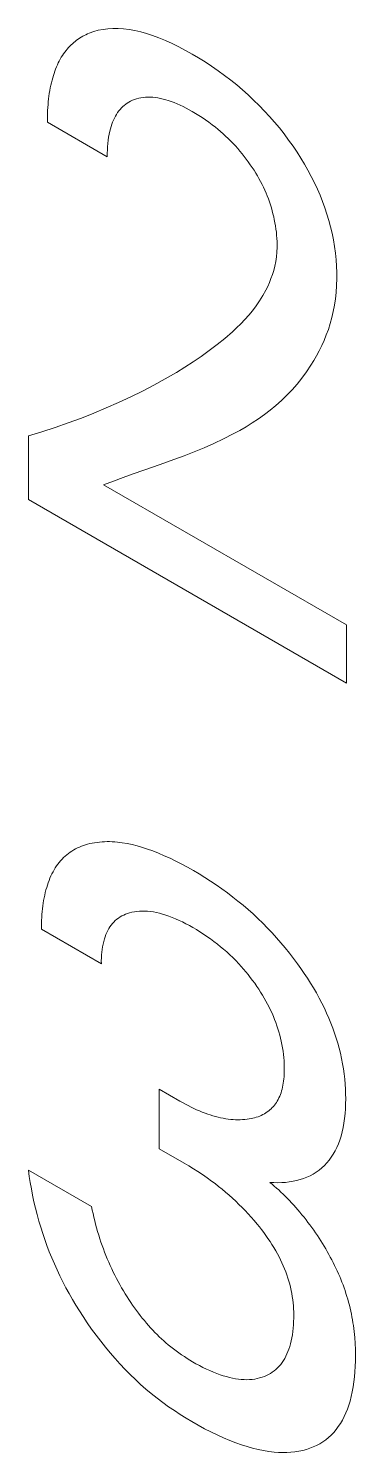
# Model space of a CAD drawing. Header units: inches. Extents: x 9220 to 92460, y -39241 to 4813.
# Drawn here: x 74538.002 to 74538.815, y -32638.928 to -32635.387 of the extents above; entities that cross this region are included whole.
import ezdxf

# ---------------------------------------------------------------- set-up
doc = ezdxf.new("R2010")
doc.units = ezdxf.units.IN
doc.header["$MEASUREMENT"] = 0

# ---------------------------------------------------------------- blocks, each defined once
blk = doc.blocks.new('ET200S')
at = {"lineweight": 0}
for p, q in [((68.0453, -20.8813), (68.0347, -20.8843)), ((68.0563, -20.8792), (68.0453, -20.8813)), ((68.0675, -20.8777), (68.0563, -20.8792)), ((68.0791, -20.877), (68.0675, -20.8777)), ((68.0909, -20.8771), (68.0791, -20.877)), ((68.1035, -20.8779), (68.0909, -20.8771)), ((68.1164, -20.8796), (68.1035, -20.8779)), ((68.1295, -20.8819), (68.1164, -20.8796)), ((68.1428, -20.885), (68.1295, -20.8819)), ((67.9825, -20.915), (67.9795, -20.918)), ((67.9856, -20.9121), (67.9825, -20.915)), ((67.9888, -20.9093), (67.9856, -20.9121)), ((67.992, -20.9067), (67.9888, -20.9093)), ((67.9954, -20.9041), (67.992, -20.9067)), ((67.9988, -20.9017), (67.9954, -20.9041)), ((68.0022, -20.8994), (67.9988, -20.9017)), ((68.0058, -20.8972), (68.0022, -20.8994)), ((68.0094, -20.8951), (68.0058, -20.8972)), ((68.0131, -20.8932), (68.0094, -20.8951)), ((68.0168, -20.8913), (68.0131, -20.8932)), ((68.0206, -20.8896), (68.0168, -20.8913)), ((68.0245, -20.888), (68.0206, -20.8896)), ((68.0347, -20.8843), (68.0245, -20.888)), ((68.1562, -20.8888), (68.1428, -20.885)), ((68.1698, -20.8932), (68.1562, -20.8888)), ((68.1849, -20.8987), (68.1698, -20.8932)), ((68.2001, -20.905), (68.1849, -20.8987)), ((68.2153, -20.9119), (68.2001, -20.905)), ((68.2306, -20.9195), (68.2153, -20.9119)), ((67.9578, -20.9476), (67.9555, -20.952)), ((67.9602, -20.9434), (67.9578, -20.9476)), ((67.9628, -20.9393), (67.9602, -20.9434)), ((67.9654, -20.9353), (67.9628, -20.9393)), ((67.9682, -20.9314), (67.9654, -20.9353)), ((67.971, -20.9277), (67.9682, -20.9314)), ((67.9738, -20.9243), (67.971, -20.9277)), ((67.9766, -20.9211), (67.9738, -20.9243)), ((67.9795, -20.918), (67.9766, -20.9211)), ((68.2459, -20.9275), (68.2306, -20.9195)), ((68.2612, -20.9361), (68.2459, -20.9275)), ((68.2762, -20.945), (68.2612, -20.9361)), ((68.2912, -20.9542), (68.2762, -20.945)), ((67.9436, -20.9804), (67.9419, -20.9855)), ((67.9453, -20.9754), (67.9436, -20.9804)), ((67.9471, -20.9705), (67.9453, -20.9754)), ((67.9491, -20.9657), (67.9471, -20.9705)), ((67.9511, -20.961), (67.9491, -20.9657)), ((67.9532, -20.9564), (67.9511, -20.961)), ((67.9555, -20.952), (67.9532, -20.9564)), ((68.3061, -20.964), (68.2912, -20.9542)), ((68.3209, -20.9743), (68.3061, -20.964)), ((68.3358, -20.985), (68.3209, -20.9743)), ((67.9348, -21.014), (67.9337, -21.0201)), ((67.9361, -21.0079), (67.9348, -21.014)), ((67.9374, -21.0019), (67.9361, -21.0079)), ((67.9389, -20.996), (67.9374, -21.0019)), ((67.9404, -20.9907), (67.9389, -20.996)), ((67.9419, -20.9855), (67.9404, -20.9907)), ((68.3505, -20.9963), (68.3358, -20.985)), ((68.3637, -21.007), (68.3505, -20.9963)), ((68.3769, -21.0181), (68.3637, -21.007)), ((67.9302, -21.0457), (67.9296, -21.0522)), ((67.9309, -21.0392), (67.9302, -21.0457)), ((67.9317, -21.0327), (67.9309, -21.0392)), ((67.9326, -21.0264), (67.9317, -21.0327)), ((67.9337, -21.0201), (67.9326, -21.0264)), ((68.112, -21.0488), (68.1157, -21.0465)), ((68.1157, -21.0465), (68.1195, -21.0444)), ((68.1195, -21.0444), (68.1241, -21.0423)), ((68.1241, -21.0423), (68.1287, -21.0404)), ((68.1287, -21.0404), (68.1335, -21.0388)), ((68.1335, -21.0388), (68.1384, -21.0375)), ((68.1384, -21.0375), (68.1434, -21.0365)), ((68.1434, -21.0365), (68.1486, -21.0357)), ((68.1486, -21.0357), (68.1538, -21.0352)), ((68.1538, -21.0352), (68.1592, -21.035)), ((68.1592, -21.035), (68.1648, -21.035)), ((68.1648, -21.035), (68.1705, -21.0354)), ((68.1705, -21.0354), (68.1764, -21.036)), ((68.1764, -21.036), (68.1822, -21.0368)), ((68.1822, -21.0368), (68.1882, -21.038)), ((68.1882, -21.038), (68.1942, -21.0394)), ((68.1942, -21.0394), (68.2003, -21.041)), ((68.2003, -21.041), (68.2064, -21.0429)), ((68.2064, -21.0429), (68.2132, -21.0452)), ((68.2132, -21.0452), (68.22, -21.0478)), ((68.3899, -21.0296), (68.3769, -21.0181)), ((68.4027, -21.0417), (68.3899, -21.0296)), ((68.4154, -21.0541), (68.4027, -21.0417)), ((67.9283, -21.0791), (67.9282, -21.0859)), ((67.9285, -21.0723), (67.9283, -21.0791)), ((67.9287, -21.0655), (67.9285, -21.0723)), ((67.9291, -21.0589), (67.9287, -21.0655)), ((67.9296, -21.0522), (67.9291, -21.0589)), ((68.0823, -21.0833), (68.0846, -21.0789)), ((68.0846, -21.0789), (68.0871, -21.0747)), ((68.0871, -21.0747), (68.0897, -21.0707)), ((68.0897, -21.0707), (68.0924, -21.0669)), ((68.0924, -21.0669), (68.0953, -21.0634)), ((68.0953, -21.0634), (68.0984, -21.0601)), ((68.0984, -21.0601), (68.1016, -21.057)), ((68.1016, -21.057), (68.1049, -21.054)), ((68.1049, -21.054), (68.1084, -21.0513)), ((68.1084, -21.0513), (68.112, -21.0488)), ((68.22, -21.0478), (68.2268, -21.0506)), ((68.2268, -21.0506), (68.2337, -21.0537)), ((68.2337, -21.0537), (68.2405, -21.057)), ((68.2405, -21.057), (68.2474, -21.0605)), ((68.2474, -21.0605), (68.2543, -21.0642)), ((68.2543, -21.0642), (68.2612, -21.0681)), ((68.2612, -21.0681), (68.2689, -21.0726)), ((68.2689, -21.0726), (68.2766, -21.0773)), ((68.2766, -21.0773), (68.2843, -21.0823)), ((68.428, -21.0671), (68.4154, -21.0541)), ((68.4395, -21.0797), (68.428, -21.0671)), ((68.4508, -21.0926), (68.4395, -21.0797)), ((67.9282, -21.0859), (67.9282, -21.0928)), ((68.0658, -21.1722), (67.9282, -21.0928)), ((68.0718, -21.1133), (68.0731, -21.1079)), ((68.0731, -21.1079), (68.0747, -21.1027)), ((68.0747, -21.1027), (68.0763, -21.0976)), ((68.0763, -21.0976), (68.0781, -21.0927)), ((68.0781, -21.0927), (68.0801, -21.0879)), ((68.0801, -21.0879), (68.0823, -21.0833)), ((68.2843, -21.0823), (68.2919, -21.0874)), ((68.2919, -21.0874), (68.2995, -21.0929)), ((68.2995, -21.0929), (68.3071, -21.0985)), ((68.3071, -21.0985), (68.3147, -21.1044)), ((68.3147, -21.1044), (68.3206, -21.1092)), ((68.3206, -21.1092), (68.3265, -21.1142)), ((68.4619, -21.106), (68.4508, -21.0926)), ((68.4727, -21.1198), (68.4619, -21.106)), ((68.0665, -21.1492), (68.0671, -21.1417)), ((68.0671, -21.1417), (68.068, -21.1343)), ((68.068, -21.1343), (68.069, -21.1271)), ((68.069, -21.1271), (68.0703, -21.1201)), ((68.0703, -21.1201), (68.0718, -21.1133)), ((68.3265, -21.1142), (68.3324, -21.1194)), ((68.3324, -21.1194), (68.3382, -21.1247)), ((68.3382, -21.1247), (68.3439, -21.1301)), ((68.3439, -21.1301), (68.3496, -21.1358)), ((68.3496, -21.1358), (68.3553, -21.1416)), ((68.3553, -21.1416), (68.3608, -21.1475)), ((68.4833, -21.1339), (68.4727, -21.1198)), ((68.4935, -21.1483), (68.4833, -21.1339)), ((68.0658, -21.1644), (68.0661, -21.1568)), ((68.0658, -21.1722), (68.0658, -21.1644)), ((68.0661, -21.1568), (68.0665, -21.1492)), ((68.3608, -21.1475), (68.366, -21.1533)), ((68.366, -21.1533), (68.371, -21.1592)), ((68.371, -21.1592), (68.376, -21.1653)), ((68.376, -21.1653), (68.3809, -21.1714)), ((68.3809, -21.1714), (68.3858, -21.1777)), ((68.3858, -21.1777), (68.3905, -21.1842)), ((68.5026, -21.1617), (68.4935, -21.1483)), ((68.5113, -21.1754), (68.5026, -21.1617)), ((68.5197, -21.1893), (68.5113, -21.1754)), ((68.3905, -21.1842), (68.3951, -21.1907)), ((68.3951, -21.1907), (68.3996, -21.1974)), ((68.3996, -21.1974), (68.4036, -21.2036)), ((68.4036, -21.2036), (68.4075, -21.2099)), ((68.4075, -21.2099), (68.4113, -21.2163)), ((68.5278, -21.2034), (68.5197, -21.1893)), ((68.5354, -21.2176), (68.5278, -21.2034)), ((68.4113, -21.2163), (68.415, -21.2228)), ((68.415, -21.2228), (68.4186, -21.2293)), ((68.4186, -21.2293), (68.422, -21.2359)), ((68.422, -21.2359), (68.4253, -21.2425)), ((68.4253, -21.2425), (68.4284, -21.2492)), ((68.5427, -21.2321), (68.5354, -21.2176)), ((68.5495, -21.2466), (68.5427, -21.2321)), ((68.4284, -21.2492), (68.4313, -21.2559)), ((68.4313, -21.2559), (68.4341, -21.2627)), ((68.4341, -21.2627), (68.4367, -21.2695)), ((68.4367, -21.2695), (68.4391, -21.2763)), ((68.4391, -21.2763), (68.4414, -21.2831)), ((68.5557, -21.2611), (68.5495, -21.2466)), ((68.5614, -21.2756), (68.5557, -21.2611)), ((68.5667, -21.2901), (68.5614, -21.2756)), ((68.4414, -21.2831), (68.4435, -21.2899)), ((68.4435, -21.2899), (68.4455, -21.2967)), ((68.4455, -21.2967), (68.4472, -21.3035)), ((68.4472, -21.3035), (68.4489, -21.3103)), ((68.5715, -21.3047), (68.5667, -21.2901)), ((68.5758, -21.3193), (68.5715, -21.3047)), ((68.4489, -21.3103), (68.4503, -21.317)), ((68.4503, -21.317), (68.4518, -21.3243)), ((68.4518, -21.3243), (68.4531, -21.3317)), ((68.4531, -21.3317), (68.4541, -21.3389)), ((68.4541, -21.3389), (68.455, -21.3461)), ((68.5797, -21.3338), (68.5758, -21.3193)), ((68.5831, -21.3482), (68.5797, -21.3338)), ((68.455, -21.3461), (68.4557, -21.3532)), ((68.4557, -21.3532), (68.4563, -21.3602)), ((68.4563, -21.3602), (68.4566, -21.3671)), ((68.4566, -21.3671), (68.4567, -21.3739)), ((68.4567, -21.3739), (68.4567, -21.3805)), ((68.5862, -21.3638), (68.5831, -21.3482)), ((68.5889, -21.3792), (68.5862, -21.3638)), ((68.4551, -21.403), (68.4535, -21.4137)), ((68.4561, -21.3919), (68.4551, -21.403)), ((68.4567, -21.3805), (68.4561, -21.3919)), ((68.591, -21.3944), (68.5889, -21.3792)), ((68.5926, -21.4095), (68.591, -21.3944)), ((68.4489, -21.434), (68.4459, -21.4437)), ((68.4514, -21.424), (68.4489, -21.434)), ((68.4535, -21.4137), (68.4514, -21.424)), ((68.5936, -21.4242), (68.5926, -21.4095)), ((68.5942, -21.4388), (68.5936, -21.4242)), ((68.5943, -21.453), (68.5942, -21.4388)), ((68.4351, -21.4708), (68.431, -21.4793)), ((68.439, -21.4621), (68.4351, -21.4708)), ((68.4426, -21.453), (68.439, -21.4621)), ((68.4459, -21.4437), (68.4426, -21.453)), ((68.5926, -21.4845), (68.5937, -21.469)), ((68.5937, -21.469), (68.5943, -21.453)), ((68.4165, -21.5042), (68.4085, -21.5157)), ((68.424, -21.4921), (68.4165, -21.5042)), ((68.431, -21.4793), (68.424, -21.4921)), ((68.5886, -21.5144), (68.5909, -21.4997)), ((68.5909, -21.4997), (68.5926, -21.4845)), ((68.3915, -21.5372), (68.3824, -21.5473)), ((68.4002, -21.5267), (68.3915, -21.5372)), ((68.4085, -21.5157), (68.4002, -21.5267)), ((68.5826, -21.5428), (68.5858, -21.5288)), ((68.5858, -21.5288), (68.5886, -21.5144)), ((68.3636, -21.5663), (68.3538, -21.5754)), ((68.3731, -21.557), (68.3636, -21.5663)), ((68.3824, -21.5473), (68.3731, -21.557)), ((68.5699, -21.5826), (68.5746, -21.5697)), ((68.5746, -21.5697), (68.5788, -21.5564)), ((68.5788, -21.5564), (68.5826, -21.5428)), ((68.3365, -21.5904), (68.3188, -21.6049)), ((68.3538, -21.5754), (68.3365, -21.5904)), ((68.5594, -21.6072), (68.5649, -21.5951)), ((68.5649, -21.5951), (68.5699, -21.5826)), ((68.2823, -21.6319), (68.2635, -21.6446)), ((68.3007, -21.6187), (68.2823, -21.6319)), ((68.3188, -21.6049), (68.3007, -21.6187)), ((68.5412, -21.6416), (68.5476, -21.6305)), ((68.5476, -21.6305), (68.5537, -21.6191)), ((68.5537, -21.6191), (68.5594, -21.6072)), ((68.2252, -21.6687), (68.1993, -21.6837)), ((68.2445, -21.6569), (68.2252, -21.6687)), ((68.2635, -21.6446), (68.2445, -21.6569)), ((68.5138, -21.682), (68.5245, -21.6675)), ((68.5245, -21.6675), (68.5346, -21.6524)), ((68.5346, -21.6524), (68.5412, -21.6416)), ((68.1732, -21.6981), (68.1467, -21.7119)), ((68.1993, -21.6837), (68.1732, -21.6981)), ((68.4912, -21.7089), (68.5027, -21.6958)), ((68.5027, -21.6958), (68.5138, -21.682)), ((68.1198, -21.7251), (68.0919, -21.7381)), ((68.1467, -21.7119), (68.1198, -21.7251)), ((68.4541, -21.7447), (68.4668, -21.7334)), ((68.4668, -21.7334), (68.4792, -21.7214)), ((68.4792, -21.7214), (68.4912, -21.7089)), ((68.0351, -21.7625), (68.0063, -21.7738)), ((68.0637, -21.7506), (68.0351, -21.7625)), ((68.0919, -21.7381), (68.0637, -21.7506)), ((68.4137, -21.7757), (68.4275, -21.7659)), ((68.4275, -21.7659), (68.4409, -21.7555)), ((68.4409, -21.7555), (68.4541, -21.7447)), ((67.946, -21.7955), (67.9155, -21.8055)), ((67.9763, -21.785), (67.946, -21.7955)), ((68.0063, -21.7738), (67.9763, -21.785)), ((68.3706, -21.8025), (68.3852, -21.794)), ((68.3852, -21.794), (68.3996, -21.785)), ((68.3996, -21.785), (68.4137, -21.7757)), ((67.9155, -21.8055), (67.8846, -21.815)), ((67.8846, -21.9617), (67.8846, -21.815)), ((68.2886, -21.8423), (68.3113, -21.8324)), ((68.3113, -21.8324), (68.3337, -21.8218)), ((68.3337, -21.8218), (68.3557, -21.8106)), ((68.3557, -21.8106), (68.3706, -21.8025)), ((68.2192, -21.8695), (68.2425, -21.8608)), ((68.2425, -21.8608), (68.2657, -21.8518)), ((68.2657, -21.8518), (68.2886, -21.8423)), ((68.1258, -21.9026), (68.1724, -21.8862)), ((68.1724, -21.8862), (68.1958, -21.878)), ((68.1958, -21.878), (68.2192, -21.8695)), ((68.0575, -21.9278), (68.08, -21.9192)), ((68.0575, -21.9278), (68.6161, -22.2503)), ((68.08, -21.9192), (68.1028, -21.9108)), ((68.1028, -21.9108), (68.1258, -21.9026)), ((68.6161, -22.3839), (67.8846, -21.9617)), ((68.6161, -22.2503), (68.6161, -22.3839)), ((68.0369, -22.7515), (68.0314, -22.7525)), ((68.0425, -22.7507), (68.0369, -22.7515)), ((68.0481, -22.75), (68.0425, -22.7507)), ((68.0538, -22.7495), (68.0481, -22.75)), ((68.0595, -22.7492), (68.0538, -22.7495)), ((68.0654, -22.7491), (68.0595, -22.7492)), ((68.0712, -22.7491), (68.0654, -22.7491)), ((68.0772, -22.7493), (68.0712, -22.7491)), ((68.0832, -22.7497), (68.0772, -22.7493)), ((68.0892, -22.7502), (68.0832, -22.7497)), ((68.1004, -22.7516), (68.0892, -22.7502)), ((68.1118, -22.7536), (68.1004, -22.7516)), ((67.969, -22.7824), (67.9653, -22.7858)), ((67.9727, -22.7792), (67.969, -22.7824)), ((67.9766, -22.7762), (67.9727, -22.7792)), ((67.9806, -22.7733), (67.9766, -22.7762)), ((67.9847, -22.7707), (67.9806, -22.7733)), ((67.9889, -22.7681), (67.9847, -22.7707)), ((67.9931, -22.7658), (67.9889, -22.7681)), ((67.9975, -22.7636), (67.9931, -22.7658)), ((68.002, -22.7616), (67.9975, -22.7636)), ((68.0066, -22.7597), (68.002, -22.7616)), ((68.0112, -22.758), (68.0066, -22.7597)), ((68.0159, -22.7565), (68.0112, -22.758)), ((68.0207, -22.7551), (68.0159, -22.7565)), ((68.026, -22.7537), (68.0207, -22.7551)), ((68.0314, -22.7525), (68.026, -22.7537)), ((68.1233, -22.756), (68.1118, -22.7536)), ((68.135, -22.759), (68.1233, -22.756)), ((68.1467, -22.7624), (68.135, -22.759)), ((68.1585, -22.7662), (68.1467, -22.7624)), ((68.1704, -22.7705), (68.1585, -22.7662)), ((68.1837, -22.7757), (68.1704, -22.7705)), ((68.197, -22.7814), (68.1837, -22.7757)), ((68.2104, -22.7875), (68.197, -22.7814)), ((67.9437, -22.8138), (67.9411, -22.8185)), ((67.9464, -22.8094), (67.9437, -22.8138)), ((67.9493, -22.805), (67.9464, -22.8094)), ((67.9522, -22.8009), (67.9493, -22.805)), ((67.9553, -22.7969), (67.9522, -22.8009)), ((67.9585, -22.793), (67.9553, -22.7969)), ((67.9618, -22.7893), (67.9585, -22.793)), ((67.9653, -22.7858), (67.9618, -22.7893)), ((68.2239, -22.794), (68.2104, -22.7875)), ((68.2373, -22.8009), (68.2239, -22.794)), ((68.2508, -22.8082), (68.2373, -22.8009)), ((68.2643, -22.8158), (68.2508, -22.8082)), ((68.2773, -22.8235), (68.2643, -22.8158)), ((67.9282, -22.8491), (67.9265, -22.8546)), ((67.9301, -22.8436), (67.9282, -22.8491)), ((67.932, -22.8383), (67.9301, -22.8436)), ((67.9341, -22.8332), (67.932, -22.8383)), ((67.9363, -22.8281), (67.9341, -22.8332)), ((67.9387, -22.8232), (67.9363, -22.8281)), ((67.9411, -22.8185), (67.9387, -22.8232)), ((68.2903, -22.8315), (68.2773, -22.8235)), ((68.3033, -22.8398), (68.2903, -22.8315)), ((68.3163, -22.8485), (68.3033, -22.8398)), ((68.3293, -22.8575), (68.3163, -22.8485)), ((67.9207, -22.8783), (67.9195, -22.8845)), ((67.9219, -22.8722), (67.9207, -22.8783)), ((67.9233, -22.8662), (67.9219, -22.8722)), ((67.9248, -22.8604), (67.9233, -22.8662)), ((67.9265, -22.8546), (67.9248, -22.8604)), ((68.3422, -22.8669), (68.3293, -22.8575)), ((68.355, -22.8767), (68.3422, -22.8669)), ((68.3667, -22.886), (68.355, -22.8767)), ((67.9161, -22.9102), (67.9156, -22.9168)), ((67.9168, -22.9036), (67.9161, -22.9102)), ((67.9176, -22.8972), (67.9168, -22.9036)), ((67.9185, -22.8908), (67.9176, -22.8972)), ((67.9195, -22.8845), (67.9185, -22.8908)), ((68.108, -22.9161), (68.1124, -22.9145)), ((68.1124, -22.9145), (68.1169, -22.913)), ((68.1169, -22.913), (68.1225, -22.9116)), ((68.1225, -22.9116), (68.1283, -22.9104)), ((68.1283, -22.9104), (68.1342, -22.9096)), ((68.1342, -22.9096), (68.1402, -22.909)), ((68.1402, -22.909), (68.1463, -22.9088)), ((68.1463, -22.9088), (68.1525, -22.9089)), ((68.1525, -22.9089), (68.1588, -22.9093)), ((68.1588, -22.9093), (68.1656, -22.91)), ((68.1656, -22.91), (68.1724, -22.911)), ((68.1724, -22.911), (68.1793, -22.9124)), ((68.1793, -22.9124), (68.1862, -22.914)), ((68.1862, -22.914), (68.1933, -22.9159)), ((68.1933, -22.9159), (68.2003, -22.9181)), ((68.3783, -22.8955), (68.3667, -22.886)), ((68.3898, -22.9054), (68.3783, -22.8955)), ((68.4013, -22.9156), (68.3898, -22.9054)), ((68.4126, -22.9262), (68.4013, -22.9156)), ((67.9147, -22.937), (67.9146, -22.9439)), ((67.9146, -22.9439), (67.9147, -22.9508)), ((67.9149, -22.9302), (67.9147, -22.937)), ((67.9152, -22.9235), (67.9149, -22.9302)), ((67.9156, -22.9168), (67.9152, -22.9235)), ((68.0697, -22.9494), (68.0722, -22.9453)), ((68.0722, -22.9453), (68.075, -22.9413)), ((68.075, -22.9413), (68.0779, -22.9376)), ((68.0779, -22.9376), (68.081, -22.9342)), ((68.081, -22.9342), (68.0844, -22.9308)), ((68.0844, -22.9308), (68.0879, -22.9278)), ((68.0879, -22.9278), (68.0917, -22.925)), ((68.0917, -22.925), (68.0955, -22.9224)), ((68.0955, -22.9224), (68.0996, -22.9201)), ((68.0996, -22.9201), (68.1037, -22.918)), ((68.1037, -22.918), (68.108, -22.9161)), ((68.2003, -22.9181), (68.2075, -22.9206)), ((68.2075, -22.9206), (68.2153, -22.9235)), ((68.2153, -22.9235), (68.2231, -22.9268)), ((68.2231, -22.9268), (68.231, -22.9303)), ((68.231, -22.9303), (68.2389, -22.9341)), ((68.2389, -22.9341), (68.2469, -22.9381)), ((68.2469, -22.9381), (68.2548, -22.9424)), ((68.2548, -22.9424), (68.2627, -22.9469)), ((68.2627, -22.9469), (68.2709, -22.9517)), ((68.4239, -22.9371), (68.4126, -22.9262)), ((68.435, -22.9483), (68.4239, -22.9371)), ((68.4453, -22.9592), (68.435, -22.9483)), ((68.0523, -23.0302), (67.9147, -22.9508)), ((68.0564, -22.9848), (68.0578, -22.9789)), ((68.0578, -22.9789), (68.0595, -22.9732)), ((68.0595, -22.9732), (68.0611, -22.9681)), ((68.0611, -22.9681), (68.063, -22.9631)), ((68.063, -22.9631), (68.065, -22.9584)), ((68.065, -22.9584), (68.0673, -22.9538)), ((68.0673, -22.9538), (68.0697, -22.9494)), ((68.2709, -22.9517), (68.279, -22.9566)), ((68.279, -22.9566), (68.2871, -22.9619)), ((68.2871, -22.9619), (68.2951, -22.9673)), ((68.2951, -22.9673), (68.3032, -22.973)), ((68.3032, -22.973), (68.3112, -22.9789)), ((68.3112, -22.9789), (68.3192, -22.9851)), ((68.4555, -22.9704), (68.4453, -22.9592)), ((68.4656, -22.9819), (68.4555, -22.9704)), ((68.0524, -23.0166), (68.0528, -23.01)), ((68.0528, -23.01), (68.0534, -23.0035)), ((68.0534, -23.0035), (68.0542, -22.9971)), ((68.0542, -22.9971), (68.0552, -22.9909)), ((68.0552, -22.9909), (68.0564, -22.9848)), ((68.3192, -22.9851), (68.3264, -22.9909)), ((68.3264, -22.9909), (68.3336, -22.9969)), ((68.3336, -22.9969), (68.3407, -23.0031)), ((68.3407, -23.0031), (68.3477, -23.0096)), ((68.3477, -23.0096), (68.3547, -23.0162)), ((68.4755, -22.9937), (68.4656, -22.9819)), ((68.4852, -23.0057), (68.4755, -22.9937)), ((68.4947, -23.0181), (68.4852, -23.0057)), ((68.0522, -23.0234), (68.0524, -23.0166)), ((68.0523, -23.0302), (68.0522, -23.0234)), ((68.3547, -23.0162), (68.3615, -23.0231)), ((68.3615, -23.0231), (68.3683, -23.0302)), ((68.3683, -23.0302), (68.3738, -23.0362)), ((68.3738, -23.0362), (68.3793, -23.0424)), ((68.3793, -23.0424), (68.3847, -23.0487)), ((68.504, -23.0306), (68.4947, -23.0181)), ((68.5117, -23.0414), (68.504, -23.0306)), ((68.5192, -23.0523), (68.5117, -23.0414)), ((68.3847, -23.0487), (68.3899, -23.0552)), ((68.3899, -23.0552), (68.3951, -23.0618)), ((68.3951, -23.0618), (68.4002, -23.0685)), ((68.4002, -23.0685), (68.4052, -23.0753)), ((68.4052, -23.0753), (68.4101, -23.0823)), ((68.5265, -23.0634), (68.5192, -23.0523)), ((68.5336, -23.0746), (68.5265, -23.0634)), ((68.5405, -23.086), (68.5336, -23.0746)), ((68.4101, -23.0823), (68.4145, -23.0888)), ((68.4145, -23.0888), (68.4188, -23.0955)), ((68.4188, -23.0955), (68.423, -23.1022)), ((68.423, -23.1022), (68.4271, -23.1091)), ((68.4271, -23.1091), (68.431, -23.116)), ((68.5471, -23.0975), (68.5405, -23.086)), ((68.5535, -23.1092), (68.5471, -23.0975)), ((68.5596, -23.1209), (68.5535, -23.1092)), ((68.431, -23.116), (68.4348, -23.1229)), ((68.4348, -23.1229), (68.4384, -23.13)), ((68.4384, -23.13), (68.4419, -23.1371)), ((68.4419, -23.1371), (68.4452, -23.1442)), ((68.4452, -23.1442), (68.4482, -23.1513)), ((68.5654, -23.1328), (68.5596, -23.1209)), ((68.5707, -23.1442), (68.5654, -23.1328)), ((68.5757, -23.1557), (68.5707, -23.1442)), ((68.4482, -23.1513), (68.4511, -23.1584)), ((68.4511, -23.1584), (68.4538, -23.1656)), ((68.4538, -23.1656), (68.4563, -23.1728)), ((68.4563, -23.1728), (68.4587, -23.1799)), ((68.5804, -23.1672), (68.5757, -23.1557)), ((68.5848, -23.1787), (68.5804, -23.1672)), ((68.4587, -23.1799), (68.4608, -23.1871)), ((68.4608, -23.1871), (68.4628, -23.1943)), ((68.4628, -23.1943), (68.4646, -23.2014)), ((68.4646, -23.2014), (68.4662, -23.2084)), ((68.4662, -23.2084), (68.4678, -23.2161)), ((68.5889, -23.1903), (68.5848, -23.1787)), ((68.5927, -23.2018), (68.5889, -23.1903)), ((68.5962, -23.2133), (68.5927, -23.2018)), ((68.4678, -23.2161), (68.4692, -23.2238)), ((68.4692, -23.2238), (68.4703, -23.2313)), ((68.4703, -23.2313), (68.4713, -23.2388)), ((68.4713, -23.2388), (68.4721, -23.2462)), ((68.5994, -23.2248), (68.5962, -23.2133)), ((68.6023, -23.2363), (68.5994, -23.2248)), ((68.605, -23.2484), (68.6023, -23.2363)), ((68.4721, -23.2462), (68.4726, -23.2535)), ((68.4726, -23.2535), (68.473, -23.2608)), ((68.473, -23.2608), (68.4732, -23.2679)), ((68.4732, -23.275), (68.4731, -23.2802)), ((68.4732, -23.2679), (68.4732, -23.275)), ((68.6073, -23.2604), (68.605, -23.2484)), ((68.6093, -23.2722), (68.6073, -23.2604)), ((68.6109, -23.284), (68.6093, -23.2722)), ((68.471, -23.305), (68.4702, -23.3097)), ((68.4716, -23.3002), (68.471, -23.305)), ((68.4722, -23.2953), (68.4716, -23.3002)), ((68.4726, -23.2903), (68.4722, -23.2953)), ((68.4729, -23.2853), (68.4726, -23.2903)), ((68.4731, -23.2802), (68.4729, -23.2853)), ((68.6123, -23.2957), (68.6109, -23.284)), ((68.6133, -23.3072), (68.6123, -23.2957)), ((68.614, -23.3186), (68.6133, -23.3072)), ((68.1853, -23.3188), (68.2327, -23.3462)), ((68.1853, -23.456), (68.1853, -23.3188)), ((68.461, -23.3391), (68.4592, -23.3427)), ((68.4627, -23.3353), (68.461, -23.3391)), ((68.4643, -23.3315), (68.4627, -23.3353)), ((68.4657, -23.3273), (68.4643, -23.3315)), ((68.4671, -23.3231), (68.4657, -23.3273)), ((68.4682, -23.3188), (68.4671, -23.3231)), ((68.4693, -23.3143), (68.4682, -23.3188)), ((68.4702, -23.3097), (68.4693, -23.3143)), ((68.6144, -23.3298), (68.614, -23.3186)), ((68.6146, -23.341), (68.6144, -23.3298)), ((68.6144, -23.3526), (68.6146, -23.341)), ((68.2392, -23.3498), (68.2327, -23.3462)), ((68.2457, -23.3534), (68.2392, -23.3498)), ((68.2522, -23.3568), (68.2457, -23.3534)), ((68.2586, -23.3601), (68.2522, -23.3568)), ((68.2651, -23.3632), (68.2586, -23.3601)), ((68.2716, -23.3662), (68.2651, -23.3632)), ((68.278, -23.369), (68.2716, -23.3662)), ((68.2845, -23.3716), (68.278, -23.369)), ((68.2909, -23.3741), (68.2845, -23.3716)), ((68.297, -23.3763), (68.2909, -23.3741)), ((68.4309, -23.3736), (68.4275, -23.3756)), ((68.4342, -23.3713), (68.4309, -23.3736)), ((68.4375, -23.3689), (68.4342, -23.3713)), ((68.4403, -23.3666), (68.4375, -23.3689)), ((68.443, -23.3641), (68.4403, -23.3666)), ((68.4457, -23.3615), (68.443, -23.3641)), ((68.4482, -23.3587), (68.4457, -23.3615)), ((68.4506, -23.3558), (68.4482, -23.3587)), ((68.453, -23.3527), (68.4506, -23.3558)), ((68.4552, -23.3495), (68.453, -23.3527)), ((68.4572, -23.3462), (68.4552, -23.3495)), ((68.4592, -23.3427), (68.4572, -23.3462)), ((68.6131, -23.3753), (68.6139, -23.3641)), ((68.6139, -23.3641), (68.6144, -23.3526)), ((68.303, -23.3783), (68.297, -23.3763)), ((68.309, -23.3802), (68.303, -23.3783)), ((68.315, -23.3819), (68.309, -23.3802)), ((68.3209, -23.3834), (68.315, -23.3819)), ((68.3268, -23.3848), (68.3209, -23.3834)), ((68.3327, -23.386), (68.3268, -23.3848)), ((68.3385, -23.387), (68.3327, -23.386)), ((68.3443, -23.3878), (68.3385, -23.387)), ((68.3499, -23.3885), (68.3443, -23.3878)), ((68.3555, -23.389), (68.3499, -23.3885)), ((68.361, -23.3893), (68.3555, -23.389)), ((68.3664, -23.3894), (68.361, -23.3893)), ((68.3718, -23.3894), (68.3664, -23.3894)), ((68.3772, -23.3891), (68.3718, -23.3894)), ((68.3825, -23.3887), (68.3772, -23.3891)), ((68.3877, -23.3882), (68.3825, -23.3887)), ((68.3928, -23.3874), (68.3877, -23.3882)), ((68.3969, -23.3866), (68.3928, -23.3874)), ((68.401, -23.3858), (68.3969, -23.3866)), ((68.405, -23.3847), (68.401, -23.3858)), ((68.4089, -23.3836), (68.405, -23.3847)), ((68.4128, -23.3823), (68.4089, -23.3836)), ((68.4166, -23.3809), (68.4128, -23.3823)), ((68.4203, -23.3793), (68.4166, -23.3809)), ((68.4239, -23.3775), (68.4203, -23.3793)), ((68.4275, -23.3756), (68.4239, -23.3775)), ((68.6064, -23.4175), (68.6086, -23.4074)), ((68.6086, -23.4074), (68.6105, -23.397)), ((68.6105, -23.397), (68.612, -23.3863)), ((68.612, -23.3863), (68.6131, -23.3753)), ((68.5977, -23.4448), (68.6009, -23.4362)), ((68.6009, -23.4362), (68.6038, -23.4273)), ((68.6038, -23.4273), (68.6064, -23.4175)), ((68.2432, -23.4894), (68.1853, -23.456)), ((68.5815, -23.4755), (68.5861, -23.4684)), ((68.5861, -23.4684), (68.5903, -23.4609)), ((68.5903, -23.4609), (68.5942, -23.453)), ((68.5942, -23.453), (68.5977, -23.4448)), ((67.8846, -23.5054), (68.0297, -23.5892)), ((67.8846, -23.5054), (67.8865, -23.5197)), ((68.2432, -23.4894), (68.2537, -23.4956)), ((68.2537, -23.4956), (68.2642, -23.502)), ((68.2642, -23.502), (68.2746, -23.5087)), ((68.5467, -23.51), (68.5533, -23.5053)), ((68.5533, -23.5053), (68.5597, -23.5002)), ((68.5597, -23.5002), (68.5657, -23.4946)), ((68.5657, -23.4946), (68.5715, -23.4885)), ((68.5715, -23.4885), (68.5767, -23.4822)), ((68.5767, -23.4822), (68.5815, -23.4755)), ((67.8865, -23.5197), (67.8887, -23.5341)), ((67.8887, -23.5341), (67.8912, -23.5486)), ((68.2746, -23.5087), (68.2851, -23.5156)), ((68.2851, -23.5156), (68.2955, -23.5229)), ((68.2955, -23.5229), (68.3059, -23.5304)), ((68.3059, -23.5304), (68.314, -23.5365)), ((68.314, -23.5365), (68.3221, -23.5428)), ((68.4402, -23.5336), (68.4494, -23.5342)), ((68.4452, -23.5378), (68.4402, -23.5336)), ((68.4503, -23.5421), (68.4452, -23.5378)), ((68.4494, -23.5342), (68.4585, -23.5344)), ((68.4585, -23.5344), (68.4675, -23.5342)), ((68.4675, -23.5342), (68.4762, -23.5336)), ((68.4762, -23.5336), (68.4848, -23.5325)), ((68.4848, -23.5325), (68.4933, -23.5311)), ((68.4933, -23.5311), (68.5016, -23.5293)), ((68.5016, -23.5293), (68.5097, -23.5271)), ((68.5097, -23.5271), (68.5176, -23.5245)), ((68.5176, -23.5245), (68.5252, -23.5215)), ((68.5252, -23.5215), (68.5326, -23.5181)), ((68.5326, -23.5181), (68.5397, -23.5143)), ((68.5397, -23.5143), (68.5467, -23.51)), ((67.8912, -23.5486), (67.894, -23.5633)), ((67.894, -23.5633), (67.8971, -23.578)), ((68.3221, -23.5428), (68.3301, -23.5493)), ((68.3301, -23.5493), (68.3381, -23.556)), ((68.3381, -23.556), (68.3461, -23.5628)), ((68.3461, -23.5628), (68.354, -23.5699)), ((68.354, -23.5699), (68.3618, -23.5771)), ((68.4553, -23.5465), (68.4503, -23.5421)), ((68.4604, -23.551), (68.4553, -23.5465)), ((68.4654, -23.5557), (68.4604, -23.551)), ((68.4704, -23.5604), (68.4654, -23.5557)), ((68.4754, -23.5653), (68.4704, -23.5604)), ((68.4803, -23.5703), (68.4754, -23.5653)), ((68.4853, -23.5754), (68.4803, -23.5703)), ((67.8971, -23.578), (67.9006, -23.5929)), ((67.9006, -23.5929), (67.9045, -23.6078)), ((68.0313, -23.5973), (68.0297, -23.5892)), ((68.0331, -23.6054), (68.0313, -23.5973)), ((68.3618, -23.5771), (68.369, -23.5841)), ((68.369, -23.5841), (68.3762, -23.5912)), ((68.3762, -23.5912), (68.3833, -23.5985)), ((68.3833, -23.5985), (68.3903, -23.606)), ((68.4902, -23.5806), (68.4853, -23.5754)), ((68.495, -23.5859), (68.4902, -23.5806)), ((68.4998, -23.5913), (68.495, -23.5859)), ((68.5046, -23.5968), (68.4998, -23.5913)), ((68.5093, -23.6024), (68.5046, -23.5968)), ((68.514, -23.6081), (68.5093, -23.6024)), ((67.9045, -23.6078), (67.9086, -23.6227)), ((67.9086, -23.6227), (67.9128, -23.6368)), ((67.9128, -23.6368), (67.9173, -23.6509)), ((68.035, -23.6136), (68.0331, -23.6054)), ((68.037, -23.6218), (68.035, -23.6136)), ((68.0391, -23.6301), (68.037, -23.6218)), ((68.0413, -23.6383), (68.0391, -23.6301)), ((68.3903, -23.606), (68.3973, -23.6137)), ((68.3973, -23.6137), (68.4041, -23.6215)), ((68.4041, -23.6215), (68.4108, -23.6296)), ((68.4108, -23.6296), (68.416, -23.6359)), ((68.416, -23.6359), (68.4211, -23.6424)), ((68.5187, -23.6139), (68.514, -23.6081)), ((68.5233, -23.6197), (68.5187, -23.6139)), ((68.5278, -23.6256), (68.5233, -23.6197)), ((68.5323, -23.6316), (68.5278, -23.6256)), ((68.5367, -23.6377), (68.5323, -23.6316)), ((67.9173, -23.6509), (67.9221, -23.665)), ((67.9221, -23.665), (67.9272, -23.679)), ((68.0437, -23.6466), (68.0413, -23.6383)), ((68.0462, -23.6549), (68.0437, -23.6466)), ((68.0488, -23.6632), (68.0462, -23.6549)), ((68.0514, -23.671), (68.0488, -23.6632)), ((68.4211, -23.6424), (68.426, -23.649)), ((68.426, -23.649), (68.4309, -23.6557)), ((68.4309, -23.6557), (68.4357, -23.6626)), ((68.4357, -23.6626), (68.4404, -23.6695)), ((68.4404, -23.6695), (68.4449, -23.6765)), ((68.5411, -23.6438), (68.5367, -23.6377)), ((68.5453, -23.65), (68.5411, -23.6438)), ((68.5496, -23.6562), (68.5453, -23.65)), ((68.5535, -23.6622), (68.5496, -23.6562)), ((68.5574, -23.6683), (68.5535, -23.6622)), ((68.5612, -23.6744), (68.5574, -23.6683)), ((67.9272, -23.679), (67.9325, -23.6931)), ((67.9325, -23.6931), (67.9382, -23.7071)), ((68.0541, -23.6787), (68.0514, -23.671)), ((68.0569, -23.6864), (68.0541, -23.6787)), ((68.0598, -23.6942), (68.0569, -23.6864)), ((68.0628, -23.7019), (68.0598, -23.6942)), ((68.066, -23.7096), (68.0628, -23.7019)), ((68.4449, -23.6765), (68.4493, -23.6837)), ((68.4493, -23.6837), (68.4535, -23.6909)), ((68.4535, -23.6909), (68.4576, -23.6982)), ((68.4576, -23.6982), (68.4612, -23.705)), ((68.565, -23.6806), (68.5612, -23.6744)), ((68.5686, -23.6868), (68.565, -23.6806)), ((68.5722, -23.693), (68.5686, -23.6868)), ((68.5758, -23.6992), (68.5722, -23.693)), ((68.5792, -23.7055), (68.5758, -23.6992)), ((67.9382, -23.7071), (67.9442, -23.7211)), ((67.9442, -23.7211), (67.9505, -23.735)), ((67.9505, -23.735), (67.957, -23.7488)), ((68.0693, -23.7173), (68.066, -23.7096)), ((68.0726, -23.7249), (68.0693, -23.7173)), ((68.0762, -23.7325), (68.0726, -23.7249)), ((68.0797, -23.7399), (68.0762, -23.7325)), ((68.4612, -23.705), (68.4646, -23.7119)), ((68.4646, -23.7119), (68.4679, -23.7188)), ((68.4679, -23.7188), (68.471, -23.7257)), ((68.471, -23.7257), (68.4739, -23.7327)), ((68.4739, -23.7327), (68.4766, -23.7397)), ((68.5825, -23.7119), (68.5792, -23.7055)), ((68.5858, -23.7182), (68.5825, -23.7119)), ((68.589, -23.7246), (68.5858, -23.7182)), ((68.592, -23.731), (68.589, -23.7246)), ((68.595, -23.7374), (68.592, -23.731)), ((67.957, -23.7488), (67.9638, -23.7625)), ((67.9638, -23.7625), (67.9709, -23.7761)), ((68.0833, -23.7472), (68.0797, -23.7399)), ((68.087, -23.7545), (68.0833, -23.7472)), ((68.0909, -23.7617), (68.087, -23.7545)), ((68.0948, -23.7689), (68.0909, -23.7617)), ((68.4766, -23.7397), (68.4792, -23.7467)), ((68.4792, -23.7467), (68.4815, -23.7537)), ((68.4815, -23.7537), (68.4837, -23.7607)), ((68.4837, -23.7607), (68.4857, -23.7677)), ((68.4857, -23.7677), (68.4875, -23.775)), ((68.5979, -23.7438), (68.595, -23.7374)), ((68.6007, -23.7503), (68.5979, -23.7438)), ((68.6034, -23.7567), (68.6007, -23.7503)), ((68.606, -23.7632), (68.6034, -23.7567)), ((68.6085, -23.7697), (68.606, -23.7632)), ((67.9709, -23.7761), (67.9783, -23.7896)), ((67.9783, -23.7896), (67.9859, -23.803)), ((68.0989, -23.776), (68.0948, -23.7689)), ((68.1031, -23.7831), (68.0989, -23.776)), ((68.1073, -23.7901), (68.1031, -23.7831)), ((68.1117, -23.7971), (68.1073, -23.7901)), ((68.1158, -23.8035), (68.1117, -23.7971)), ((68.4875, -23.775), (68.4891, -23.7822)), ((68.4891, -23.7822), (68.4905, -23.7894)), ((68.4905, -23.7894), (68.4917, -23.7965)), ((68.4917, -23.7965), (68.4927, -23.8036)), ((68.6108, -23.7761), (68.6085, -23.7697)), ((68.6131, -23.7826), (68.6108, -23.7761)), ((68.6152, -23.789), (68.6131, -23.7826)), ((68.6174, -23.7959), (68.6152, -23.789)), ((68.6194, -23.8027), (68.6174, -23.7959)), ((67.9859, -23.803), (67.9938, -23.8162)), ((67.9938, -23.8162), (68.0019, -23.8293)), ((68.0019, -23.8293), (68.0102, -23.8422)), ((68.12, -23.8098), (68.1158, -23.8035)), ((68.1242, -23.816), (68.12, -23.8098)), ((68.1286, -23.8222), (68.1242, -23.816)), ((68.133, -23.8283), (68.1286, -23.8222)), ((68.1375, -23.8343), (68.133, -23.8283)), ((68.4927, -23.8036), (68.4935, -23.8106)), ((68.4935, -23.8106), (68.4941, -23.8175)), ((68.4941, -23.8175), (68.4946, -23.8244)), ((68.4946, -23.8244), (68.4949, -23.8312)), ((68.4949, -23.8312), (68.495, -23.8379)), ((68.6213, -23.8095), (68.6194, -23.8027)), ((68.623, -23.8163), (68.6213, -23.8095)), ((68.6247, -23.8231), (68.623, -23.8163)), ((68.6262, -23.8298), (68.6247, -23.8231)), ((68.6276, -23.8366), (68.6262, -23.8298)), ((68.0102, -23.8422), (68.02, -23.8569)), ((68.02, -23.8569), (68.03, -23.8713)), ((68.142, -23.8403), (68.1375, -23.8343)), ((68.1466, -23.8461), (68.142, -23.8403)), ((68.1513, -23.8518), (68.1466, -23.8461)), ((68.1561, -23.8575), (68.1513, -23.8518)), ((68.1609, -23.863), (68.1561, -23.8575)), ((68.1657, -23.8683), (68.1609, -23.863)), ((68.4944, -23.8618), (68.4938, -23.8694)), ((68.4948, -23.8539), (68.4944, -23.8618)), ((68.495, -23.846), (68.4948, -23.8539)), ((68.495, -23.8379), (68.495, -23.846)), ((68.6289, -23.8433), (68.6276, -23.8366)), ((68.6301, -23.85), (68.6289, -23.8433)), ((68.6312, -23.8567), (68.6301, -23.85)), ((68.6322, -23.8633), (68.6312, -23.8567)), ((68.6331, -23.8699), (68.6322, -23.8633)), ((68.03, -23.8713), (68.0403, -23.8854)), ((68.0403, -23.8854), (68.0508, -23.8993)), ((68.0508, -23.8993), (68.0616, -23.9128)), ((68.1706, -23.8736), (68.1657, -23.8683)), ((68.1756, -23.8788), (68.1706, -23.8736)), ((68.1806, -23.8838), (68.1756, -23.8788)), ((68.1856, -23.8888), (68.1806, -23.8838)), ((68.1907, -23.8936), (68.1856, -23.8888)), ((68.1959, -23.8983), (68.1907, -23.8936)), ((68.201, -23.9028), (68.1959, -23.8983)), ((68.4892, -23.8986), (68.4875, -23.9054)), ((68.4907, -23.8915), (68.4892, -23.8986)), ((68.4919, -23.8843), (68.4907, -23.8915)), ((68.493, -23.877), (68.4919, -23.8843)), ((68.4938, -23.8694), (68.493, -23.877)), ((68.6339, -23.8765), (68.6331, -23.8699)), ((68.6353, -23.8907), (68.6339, -23.8765)), ((68.6363, -23.9047), (68.6353, -23.8907)), ((68.0616, -23.9128), (68.0726, -23.9261)), ((68.0726, -23.9261), (68.0838, -23.939)), ((68.2062, -23.9072), (68.201, -23.9028)), ((68.2123, -23.9122), (68.2062, -23.9072)), ((68.2185, -23.9171), (68.2123, -23.9122)), ((68.2246, -23.9217), (68.2185, -23.9171)), ((68.2308, -23.9262), (68.2246, -23.9217)), ((68.237, -23.9306), (68.2308, -23.9262)), ((68.2433, -23.9347), (68.237, -23.9306)), ((68.4794, -23.9286), (68.4769, -23.9339)), ((68.4817, -23.9231), (68.4794, -23.9286)), ((68.4839, -23.9174), (68.4817, -23.9231)), ((68.4858, -23.9115), (68.4839, -23.9174)), ((68.4875, -23.9054), (68.4858, -23.9115)), ((68.6369, -23.9185), (68.6363, -23.9047)), ((68.6371, -23.9321), (68.6369, -23.9185)), ((68.637, -23.9447), (68.6371, -23.9321)), ((68.0838, -23.939), (68.0952, -23.9516)), ((68.0952, -23.9516), (68.1069, -23.964)), ((68.1069, -23.964), (68.1187, -23.9759)), ((68.2495, -23.9388), (68.2433, -23.9347)), ((68.2557, -23.9426), (68.2495, -23.9388)), ((68.262, -23.9464), (68.2557, -23.9426)), ((68.27, -23.951), (68.262, -23.9464)), ((68.2781, -23.9554), (68.27, -23.951)), ((68.2861, -23.9595), (68.2781, -23.9554)), ((68.2941, -23.9634), (68.2861, -23.9595)), ((68.302, -23.967), (68.2941, -23.9634)), ((68.4539, -23.9643), (68.4499, -23.9676)), ((68.4578, -23.9607), (68.4539, -23.9643)), ((68.4615, -23.9569), (68.4578, -23.9607)), ((68.465, -23.9528), (68.4615, -23.9569)), ((68.4683, -23.9485), (68.465, -23.9528)), ((68.4713, -23.9439), (68.4683, -23.9485)), ((68.4742, -23.939), (68.4713, -23.9439)), ((68.4769, -23.9339), (68.4742, -23.939)), ((68.6359, -23.9694), (68.6366, -23.9572)), ((68.6366, -23.9572), (68.637, -23.9447)), ((68.1187, -23.9759), (68.1306, -23.9874)), ((68.1306, -23.9874), (68.1427, -23.9986)), ((68.31, -23.9704), (68.302, -23.967)), ((68.3179, -23.9735), (68.31, -23.9704)), ((68.3258, -23.9764), (68.3179, -23.9735)), ((68.3329, -23.9787), (68.3258, -23.9764)), ((68.34, -23.9808), (68.3329, -23.9787)), ((68.347, -23.9826), (68.34, -23.9808)), ((68.3539, -23.9842), (68.347, -23.9826)), ((68.3608, -23.9855), (68.3539, -23.9842)), ((68.3676, -23.9865), (68.3608, -23.9855)), ((68.3743, -23.9873), (68.3676, -23.9865)), ((68.3809, -23.9877), (68.3743, -23.9873)), ((68.3871, -23.9878), (68.3809, -23.9877)), ((68.3932, -23.9876), (68.3871, -23.9878)), ((68.3992, -23.9871), (68.3932, -23.9876)), ((68.4051, -23.9863), (68.3992, -23.9871)), ((68.4109, -23.9852), (68.4051, -23.9863)), ((68.4165, -23.9838), (68.4109, -23.9852)), ((68.422, -23.9822), (68.4165, -23.9838)), ((68.4274, -23.9802), (68.422, -23.9822)), ((68.4322, -23.9782), (68.4274, -23.9802)), ((68.4368, -23.9759), (68.4322, -23.9782)), ((68.4413, -23.9734), (68.4368, -23.9759)), ((68.4457, -23.9706), (68.4413, -23.9734)), ((68.4499, -23.9676), (68.4457, -23.9706)), ((68.6319, -24.0045), (68.6336, -23.9931)), ((68.6336, -23.9931), (68.6349, -23.9814)), ((68.6349, -23.9814), (68.6359, -23.9694)), ((68.1427, -23.9986), (68.1549, -24.0094)), ((68.1549, -24.0094), (68.1672, -24.0197)), ((68.1672, -24.0197), (68.1804, -24.0302)), ((68.1804, -24.0302), (68.1936, -24.0403)), ((68.6246, -24.0371), (68.6274, -24.0265)), ((68.6274, -24.0265), (68.6298, -24.0157)), ((68.6298, -24.0157), (68.6319, -24.0045)), ((68.1936, -24.0403), (68.2069, -24.0499)), ((68.2069, -24.0499), (68.2203, -24.0591)), ((68.2203, -24.0591), (68.2337, -24.0679)), ((68.6149, -24.0642), (68.6185, -24.0555)), ((68.6185, -24.0555), (68.6217, -24.0464)), ((68.6217, -24.0464), (68.6246, -24.0371)), ((68.2337, -24.0679), (68.2471, -24.0764)), ((68.2471, -24.0764), (68.2605, -24.0844)), ((68.2605, -24.0844), (68.2751, -24.0927)), ((68.2751, -24.0927), (68.2896, -24.1006)), ((68.5925, -24.1027), (68.5976, -24.0957)), ((68.5976, -24.0957), (68.6024, -24.0884)), ((68.6024, -24.0884), (68.6069, -24.0807)), ((68.6069, -24.0807), (68.6111, -24.0727)), ((68.6111, -24.0727), (68.6149, -24.0642)), ((68.2896, -24.1006), (68.3042, -24.1081)), ((68.3042, -24.1081), (68.3187, -24.1151)), ((68.3187, -24.1151), (68.3332, -24.1216)), ((68.3332, -24.1216), (68.3476, -24.1276)), ((68.3476, -24.1276), (68.362, -24.1332)), ((68.5618, -24.1308), (68.5685, -24.1261)), ((68.5685, -24.1261), (68.575, -24.1209)), ((68.575, -24.1209), (68.5811, -24.1152)), ((68.5811, -24.1152), (68.587, -24.1091)), ((68.587, -24.1091), (68.5925, -24.1027)), ((68.362, -24.1332), (68.3748, -24.1377)), ((68.3748, -24.1377), (68.3876, -24.1417)), ((68.3876, -24.1417), (68.4003, -24.1453)), ((68.4003, -24.1453), (68.4129, -24.1484)), ((68.4129, -24.1484), (68.4254, -24.151)), ((68.4254, -24.151), (68.4377, -24.153)), ((68.4377, -24.153), (68.4499, -24.1544)), ((68.4499, -24.1544), (68.4598, -24.1551)), ((68.4598, -24.1551), (68.4695, -24.1555)), ((68.4695, -24.1555), (68.4791, -24.1554)), ((68.4791, -24.1554), (68.4885, -24.1548)), ((68.4885, -24.1548), (68.4977, -24.1538)), ((68.4977, -24.1538), (68.5068, -24.1524)), ((68.5068, -24.1524), (68.5157, -24.1505)), ((68.5157, -24.1505), (68.5243, -24.1482)), ((68.5243, -24.1482), (68.5323, -24.1456)), ((68.5323, -24.1456), (68.54, -24.1425)), ((68.54, -24.1425), (68.5475, -24.1391)), ((68.5475, -24.1391), (68.5548, -24.1352)), ((68.5548, -24.1352), (68.5618, -24.1308))]:
    blk.add_line(p, q, dxfattribs=at)

msp = doc.modelspace()

# ---------------------------------------------------------------- block references
at = {"xscale": 1.080001412516107, "yscale": 1.080001412516107, "zscale": 1.080001412516107}
msp.add_blockref('ET200S', (74464.6869, -32612.84), dxfattribs=at)

doc.saveas('drawing.dxf')
